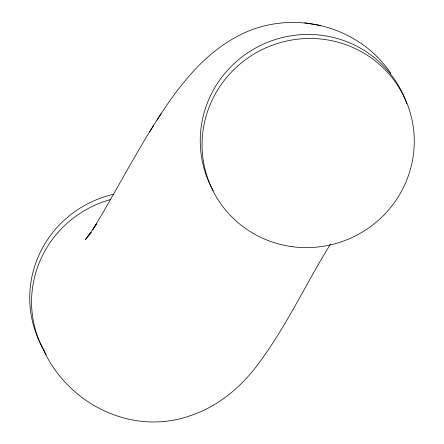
<?xml version="1.0" encoding="UTF-8"?>
<svg xmlns="http://www.w3.org/2000/svg" width="444" height="444" viewBox="0 0 444 444"><rect width="100%" height="100%" fill="white"/><g stroke="black" fill="none" stroke-linecap="round" stroke-linejoin="round"><path stroke-width="0.67" d="M390.831 73.332C357.398 23.71 288.445 7.898 236.33 36.952C208.325 51.915 187.063 76.362 169.003 101.954C140.72 142.763 118.554 187.313 92.796 229.67L96.431 223.948L88.9 235.092L85.32 239.655L91.198 232.456L88.029 235.908L89.91 234.055M330.447 244.161C305.117 285.009 285.031 329.309 255.566 367.499C238.722 389.166 216.333 407.231 190.01 415.773C132.19 436.125 68.254 404.318 43.34 349.628M157.004 120.158L161.166 113.62M149.55 131.924L153.474 125.763M320.773 25.508L304.628 22.838M213.298 190.792A106.493 104.168 -24.4 0 1 263.636 44A106.493 104.168 -24.4 0 1 406.821 103.791M46.309 354.878A106.493 104.168 -24.4 0 1 110.806 199.495M44.134 350.266A106.493 104.168 -24.4 0 1 113.625 194.294M292.169 246.67A106.493 104.168 -24.4 0 0 407.004 103.402A106.493 104.168 -24.4 0 0 225.33 79.071A106.493 104.168 -24.4 0 0 292.169 246.67"/></g></svg>
